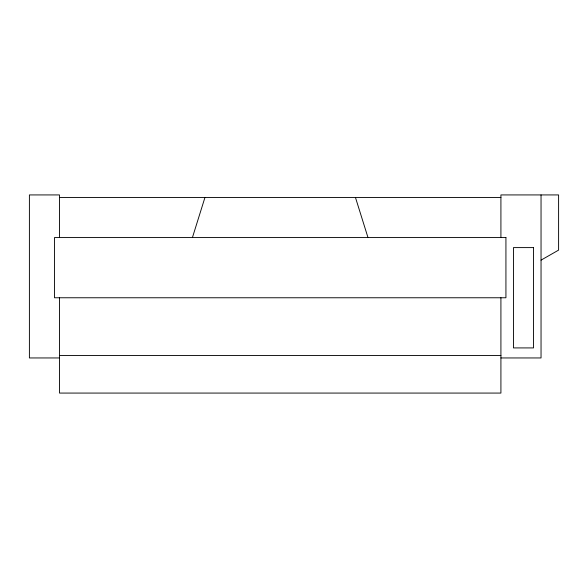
<?xml version="1.0" encoding="UTF-8"?>
<svg xmlns="http://www.w3.org/2000/svg" width="588" height="588" viewBox="0 0 588 588"><rect width="100%" height="100%" fill="white"/><g stroke="black" fill="none" stroke-linecap="round" stroke-linejoin="round"><path stroke-width="0.88" d="M192.423 237.567L204.962 197.443M541.041 260.139L558.6 250.106L558.6 194.929L500.917 194.929L500.917 237.567M59.498 197.443L500.917 197.443M59.498 355.446L500.917 355.446M59.498 357.952L29.4 357.952L29.4 194.929L59.498 194.929L59.498 237.567M500.917 357.952L541.041 357.952L541.041 194.929M355.446 197.443L367.985 237.567M500.917 297.763L500.917 393.071L59.498 393.071L59.498 297.763M505.93 237.567L54.478 237.567L54.478 297.763L505.93 297.763L505.93 237.567M533.522 247.599L513.456 247.599L513.456 347.92L533.522 347.92L533.522 247.599"/></g></svg>
